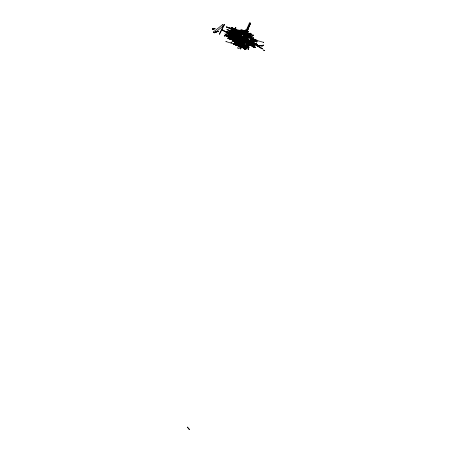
<?xml version="1.0" encoding="UTF-8"?>
<svg xmlns="http://www.w3.org/2000/svg" width="452" height="452" viewBox="0 0 452 452"><rect width="100%" height="100%" fill="white"/><g stroke="black" fill="none" stroke-linecap="round" stroke-linejoin="round"><path stroke-width="0.68" d="M233.074 41.087L237.373 42.657L233.074 41.087L233.142 40.799L237.373 42.657M237.306 42.799L237.373 42.511M246.007 43.878L246.3 42.81C246.854 43.714 245.69 44.03 246.295 43.906M246.018 41.42L246.317 40.053C246.843 40.912 245.758 41.669 246.306 41.448M246.261 43.974L246.3 42.81M246.278 41.516L246.317 40.053M234.639 44.047L234.678 42.697L239.487 44.703L239.453 46.053L234.639 44.047L234.678 42.697L239.487 44.703M238.481 41.448L234.724 40.087L234.825 37.471L237.955 38.606M239.769 41.217L239.814 39.929L239.317 39.612L237.741 40.477L238.272 40.736L239.848 39.872M240.385 48.85L240.532 46.607L240.927 46.771C241.198 49.765 239.899 49.257 240.566 46.629L241.295 45.725L241.006 45.59M240.741 48.991L240.927 46.771M243.074 41.821L244.04 42.754L242.724 41.092M243.487 39.974L243.131 39.832L243.487 39.974L243.651 38.64M239.413 43.234L239.662 40.234L240.085 40.234C240.153 44.799 238.848 43.906 239.724 40.092M239.775 43.375L240.085 40.234M245.521 46.985L245.685 45.759M246.583 46.596L246.323 49.087L245.436 48.155M243.555 41.595C243.329 41.064 245.199 42.46 243.571 41.46M247.984 49.161L248.323 46.398L248.747 46.398C248.956 49.262 247.498 50.799 248.301 46.946M248.346 49.308L248.747 46.398M246.815 40.409L246.86 40.222M247.012 39.002L247.368 36.685M240.639 42.59L241.023 42.657L240.639 42.59L241.922 38.392L242.278 38.618L241.922 38.392M241.515 39.369L242.577 39.652L241.515 39.369L240.871 40.578L241.944 40.799M246.606 35.352L247.086 32.629L252.018 34.668L251.538 37.392L246.622 35.307M236.3 35.442L236.724 35.409L236.3 35.442L236.526 34.312L233.334 32.753L236.831 34.81M236.667 35.561L236.893 34.437L236.475 34.465L236.893 34.437M239.639 39.996L239.916 38.669L241.487 39.171L241.215 40.505L239.639 39.996L241.215 40.505M234.176 40.454L237.905 42.087L234.249 40.171L239.085 42.409M238.984 42.946L238.345 45.867L237.193 45.347L237.905 42.087M252.979 40.211L256.939 41.567L251.736 39.499M240.859 37.618L242.328 36.555L242.645 36.827L240.859 37.618L242.328 36.555M241.215 37.731L242.679 36.669M246.877 46.545L247.374 44.488L247.137 46.652M232.153 34.714L230.927 34.222L232.192 34.555M235.543 27.747L234.317 31.985L234.684 32.126L235.91 27.883L235.543 27.747L234.373 31.843L237.074 33.561M243.21 45.262L244.176 41.765L248.939 44.172L247.973 47.675L243.232 45.223M248.979 42.369L249.261 41.381L248.979 42.369L253.956 44.341L254.216 43.398L249.238 41.42M250.544 39.211L254.877 40.974L254.527 42.245L250.188 40.482M239.746 38.629L240.125 37.392L240.487 37.539L240.102 38.782L239.746 38.629L240.102 38.782M239.543 34.68L238.3 34.182L239.294 30.86L240.532 31.363M245.114 31.713L245.656 29.934L247.176 30.572L246.634 32.358L245.114 31.713L246.662 32.295M237.695 35.646L241.074 36.38M237.741 35.798L237.741 35.493M241.029 36.228L241.023 36.533M241.023 42.657L242.306 38.465M238.769 45.968C240.131 39.951 239.939 45.81 238.413 45.816L239.283 43.098L239.645 43.251L241.006 41.256M230.571 39.335L231.921 35.267M231.571 27.956L231.763 27.589L241.882 32.493L241.69 32.855L231.605 27.854L237.294 30.612M231.763 27.589L237.419 30.448M241.69 32.855L238.56 31.228M241.882 32.493L238.684 31.058M230.729 39.386L232.085 35.318M236.955 35.957L238.498 36.533L236.955 35.957L237.769 34.544L239.289 35.177L237.769 34.544M241.487 39.171L239.893 38.731M245.882 45.816L246.837 43.081L246.131 45.934M187.269 427.377L187.439 427.14L189.252 429.4L187.36 427.117M239.001 32.42L232.927 31.041L239.617 32.736M239.656 32.9L233.017 31.058M246.436 38.092C244.334 36.697 245.137 37.968 246.764 38.861M254.888 41.33L256.894 41.929M251.77 39.816L256.917 41.957L253.668 40.708M248.408 37.228L248.905 35.844L248.656 37.352L248.442 37.16M240.453 30.945L240.487 30.651C250.222 33.759 233.571 28.815 243.56 31.843M241.278 46.957L242.046 44.019L241.029 46.923L242.035 46.07M240.187 31.256L240.385 30.877L243.148 32.29C243.08 33.346 239.617 31.578 240.385 30.877M242.95 32.663L243.148 32.29M253.47 43.974L255.431 44.725L255.561 44.381M235.458 29.917L230.865 28.097L230.983 27.838L240.17 31.47M232.582 35.674L235.029 33.307L235.328 33.606L232.938 35.821L232.582 35.674L235.029 33.307M232.938 35.821L232.639 35.522M237.741 40.477L239.374 39.46L239.905 39.725M238.272 40.736L239.379 40.013M243.747 38.674L243.329 38.68M244.481 37.324L244.063 37.324L244.504 37.335L244.153 37.166L244.498 37.273L243.939 38.369M256.42 40.07L256.465 40.358L251.097 38.674M242.199 33.832L239.148 32.584L241.108 29.453L245.306 31.222M240.294 31.99L240.458 31.6L243.47 32.866C241.848 33.736 237.119 30.109 243.334 33.211M243.3 33.256L243.47 32.866M244.12 39.239L243.781 39.177L244.216 39.188L243.899 39.138L245.391 35.804L242.566 42.46M244.639 39.477L245.967 36.058L244.894 39.584M245.272 33.527L243.775 32.832M244.956 30.928L243.747 32.894M252.798 44.104L262.471 46.454M228.141 37.652L238.289 40.262L228.141 37.652L234.887 39.138M228.254 37.81L228.198 37.505M235.91 27.883L235.486 27.894M235.226 38.669L233.266 38.414L232.401 37.68L235.04 37.957M234.684 32.126L237.091 33.499M233.266 38.414L234.599 38.522M237.34 30.566L242.362 30.719M242.125 30.533L242.306 30.866M227.91 38.16L227.853 38.448L238.453 42.07L238.509 41.782L227.91 38.16L238.447 41.929M227.853 38.448L238.515 41.923M234.724 40.087L238.498 41.409M245.509 34.832L244.436 37.476L250.577 23.425L250.222 23.272M242.826 42.567L244.187 39.177M241.741 45.997L243.43 42.55L241.995 46.11L241.029 46.923M240.82 40.844L240.854 41.143L239.633 40.522M246.826 32.216L246.464 32.069L246.826 32.216L245.696 34.346M238.136 36.228L238.272 35.889L241.424 37.267L238.272 35.889C239.498 37.742 244.651 38.81 238.176 36.188M241.249 37.652L241.424 37.267M230.452 31.143L234.967 29.001L230.452 31.143L234.085 29.533M234.831 28.928L234.831 29.34M227.39 36.296L227.441 36.002L238.012 39.787L227.39 36.296L238.012 39.787M238.006 39.635L237.955 39.929M247.091 41.974L247.916 40.714L247.351 42.087L247.125 41.906M248.114 39.505L248.301 39.053L248.368 39.618M241.34 32.877L233.147 30.086L239.487 31.968M233.175 30.244L233.209 29.939M244.922 37.482L246.295 34.205L245.153 37.629M247.775 32.968L247.515 32.832L247.775 32.968L245.939 36.132M236.436 35.103L234.616 33.787L236.452 35.064M239.294 30.86L240.515 31.403M246.487 35.166L246.69 34.691L249.108 35.838L248.905 36.318L246.487 35.166L248.905 36.318M251.465 41.002L251.758 41.313L251.465 41.002L251.142 41.443L251.82 41.166M255.781 44.211L252.6 42.906M252.561 43.177L255.866 44.194L248.651 41.657M236.893 35.872L229.622 31.979L236.486 35.375M249.21 37.296L251.51 36.979M254.877 40.974L250.527 39.256M248.894 43.409L251.306 44.528L248.894 43.409L251.21 41.075L253.606 42.239L251.21 41.075M241.085 43.748L241.447 43.906L241.17 43.612M234.887 44.03L243.221 30.934L243.515 31.239L235.243 44.189L234.887 44.03L243.221 30.934M235.243 44.189L243.577 31.092M246.103 36.42L245.679 36.409M246.176 35.329L248.532 36.002M249.075 39.991L251.448 40.618M241.227 30.725C244.927 32.855 245.238 32.708 241.057 31.024M240.707 45.601L241.509 43.759L241.148 43.607M246.3 34.408C249.555 35.279 255.058 38.465 246.357 34.29M243.916 45.155L244.809 43.155M253.956 41.765L253.679 42.087L253.826 41.748M227.616 36.087L231.639 37.55M227.627 36.228L227.678 35.945M231.627 37.409L231.577 37.691M245.391 35.804L245.651 35.911M251.216 42.635L253.386 47.234M253.137 47.155L251.244 42.561M256.6 44.601L257.211 44.601L258.239 46.635L257.691 46.488L256.6 44.601L257.148 44.742L258.239 46.635M257.691 46.488L256.663 44.454M212.378 29.097L214.711 28.419L214.954 28.753L212.378 29.097L214.954 28.753M212.683 29.29L215.016 28.612M228.141 34.273L237.532 35.646M228.316 34.465L228.203 34.126M231.17 31.623L239.803 34.516M231.215 31.776L231.238 31.476M239.758 34.363L239.741 34.663M240.125 37.392L240.487 37.539M240.464 46.392L240.046 46.381L246.334 32.188L246.69 32.346L240.413 46.612L239.306 46.127L245.492 31.99L246.888 32.64L245.436 35.906L246.634 32.527M240.413 46.612L246.6 32.482L245.854 32.143L239.679 46.217L240.074 46.386L250.368 22.933L249.617 22.6L246.204 30.374M247.334 38.702L249.922 36.386M249.114 40.296L244.764 38.895L244.826 38.606L252.532 42.183M263.459 50.11L264.731 50.477M263.527 50.274L263.522 49.963M264.663 50.313L264.669 50.624M213.31 32.069L214.762 32.81L213.31 32.069L222.418 24.753L223.842 25.555L222.418 24.753M222.265 29.934C227.068 31.623 224.644 32.747 222.531 29.753M224.836 33.877L235.142 38.516M237.289 34.199L237.147 34.454L226.932 29.668L227.073 29.414L237.289 34.199L237.046 34.561M225.322 35.685L225.373 35.397L235.842 39.414L225.322 35.685L235.842 39.414M230.011 28.386L230.334 28.244L237.515 34.103L230.011 28.386L230.334 28.244M228.752 34.606L237.39 37.584M236 38.81C235.594 39.703 238.526 39.742 236 38.81L235.831 39.347L228.797 35.081L228.944 34.731L236.068 39.002L235.78 39.556M225.972 41.584L233.373 43.765M231.69 28.702L239.029 31.199L239.232 31.866L231.865 29.431L231.69 28.702L239.057 31.137L239.232 31.866M226.045 41.754L226.034 41.443M231.865 29.431L239.255 31.804M229.605 37.33L229.836 36.985L229.605 37.33L238.594 42.115M235.08 38.663L235.243 38.126L236.21 38.414M237.255 34.098L237.577 33.956M235.452 38.471L236.277 38.273M233.294 43.601L233.311 43.912M233.464 44.126L237.786 45.505L237.746 45.799L233.464 44.126L237.746 45.799M233.486 44.279L233.526 43.985M234.119 43.872L238.147 44.607M234.283 44.064L234.181 43.731M237.362 37.437L237.328 37.731M240.583 35.99L243.351 33.386L243.634 33.702L240.927 36.166L240.583 35.99L243.351 33.386M240.927 36.166L243.696 33.561M238.825 41.77L238.667 42.121L229.678 37.335M237.984 44.415L238.08 44.748M246.713 30.855L246.566 31.194L244.396 31.194L244.549 30.86L245.916 30.798M239.283 43.098L239.583 43.398M244.515 31.278L244.549 30.86M241.56 38.121L242.458 36.669L242.752 36.974L241.91 38.284L241.56 38.121L242.458 36.669M238.413 45.816L238.837 45.821M241.91 38.284L242.814 36.832M245.656 29.934L247.154 30.634M238.82 46.07L240.289 46.822L238.82 46.07L237.532 48.014L239.029 48.703L240.317 46.765M240.391 43.624L241.238 41.686M242.34 39.177L244.6 34.03M246.538 32.081L246.916 31.216M246.956 31.12L247.34 30.25M247.611 29.634L248.221 28.239L247.662 29.657M246.589 32.103L247.391 30.273M240.859 45.573L242.95 40.804M242.521 42.352L240.978 45.663M244.961 37.567L243.684 40.46L245.216 37.68M247.323 32.781L247.679 32.939L247.323 32.781L248.035 31.267L248.329 31.572L248.035 31.267M243.04 42.674L243.735 41.787L243.295 42.787L243.074 42.601M243.956 40.584L244.509 39.324L244.21 40.697M242.029 47.059L243.249 47.607M244.837 40.985L245.476 39.646M245.99 38.578L246.199 38.137M247.623 36.793L247.334 36.759M248.301 39.053L248.555 39.166M247.662 40.601L247.916 40.714M247.374 44.488L247.634 44.59M251.476 40.522L253.239 37.798L253.459 37.991L253.239 37.798M251.809 43.335L252.182 43.239L252.719 44.002L251.809 43.335L252.719 44.002M252.414 43.957L251.871 43.194M253.951 44.951L254.216 44.624L254.962 45.256C254.583 46.279 253.244 43.872 254.815 45.595M254.064 44.963L254.216 44.624C252.792 43.895 252.007 45.172 252.165 44.471M253.922 45.223L254.555 45.29L254.662 47.036L254.092 46.827L253.922 45.223L254.493 45.432L254.662 47.036M254.092 46.827L253.99 45.081M254.696 45.584L254.962 45.256M258.889 46.935C264.68 48.98 262.702 50.325 259.115 46.725M240.724 39.262L240.611 38.646L232.04 35.635L240.588 38.708L240.701 39.324M232.158 36.256L240.068 39.03L232.158 36.256L232.068 35.578M231.017 42.81L233.531 40.68M231.164 42.883L231.164 42.471M233.385 40.607L233.385 41.019M234.995 37.533L238.922 39.025L235.063 37.386M236.888 34.538L240.052 35.9L236.888 34.538L237.063 34.154L240.204 35.567L237.063 34.154M240.029 35.951L240.204 35.567M243.391 33.516L243.747 33.674L243.391 33.516L244.475 31.38L244.769 31.685L244.475 31.38M245.436 35.906L246.888 32.64M248.815 47.279L249.193 47.686M235.741 34.764L236.729 34.697L235.741 34.764L236.865 35.516M235.04 38.465L235.04 37.522L235.04 38.465L239.893 40.448L239.91 37.002L235.017 35.103L239.91 37.002M235.944 37.725C235.074 36.601 240.227 40.07 239.662 38.397L236.492 37.493M237.215 34.629L237.351 34.324L237.215 34.629L241.108 36.363L237.842 34.719M238.227 34.51L239.323 32.928L244.108 35.149L239.323 32.928M238.566 37.725L235.04 36.267L238.566 37.725L238.588 38.934L235.017 37.561M239.662 38.397L239.746 38.804M238.102 35.849L242.295 37.787L238.119 35.804M245.492 31.99L246.577 32.538M239.306 46.127L240.441 46.556M245.289 38.669L246.815 35.397L251.685 37.623L250.176 40.844L245.289 38.669L250.199 40.804L251.707 37.578M246.08 36.798L247.238 34.827L252.103 37.053L250.945 39.025L246.097 36.753L248.532 37.872M246.815 35.397L251.685 37.623M240.402 36.646L241.317 36.742L240.402 36.646L240.775 36.691M239.424 46.104L245.82 31.962L246.114 32.267L239.78 46.262L239.424 46.104L239.848 46.121M241.108 43.754L241.526 43.771M242.391 41.019L242.684 41.324L242.328 41.16M246.402 34.375L247.261 32.719L247.521 32.849L246.656 34.493M243.176 42.437L243.43 42.55M240.001 44.285L239.667 44.104C240.504 43.228 245.018 41.335 241.82 43.268M244.521 45.273L246.108 49.053L244.769 45.358M252.956 34.968L253.239 35.284L252.956 34.968L251.278 36.652L251.685 36.68M252.448 39.239L263.618 42.369M252.561 39.409L252.51 39.092M257.674 45.821L263.663 45.194M257.883 45.963L263.697 45.121M263.505 42.2L263.55 42.511M235.786 29.674L240.718 30.42M240.481 30.244L240.65 30.572M242.605 40.72C243.204 38.782 243.916 40.256 242.73 41.341L242.374 41.177M242.73 41.341L242.441 41.036M242.583 40.793L242.933 40.957M243.481 41.669L243.735 41.787M253.77 42.765L249.397 40.838M248.707 40.855L253.849 42.742L249.329 40.985M254.674 41.833L254.996 41.68L254.674 41.833L250.883 38.708M249.866 34.177C239.684 29.312 258.815 38.849 247.397 33.273M236.978 31.284L226.593 26.979L236.39 30.747M242.046 44.019L242.3 44.132M244.826 38.606L249.007 40.409M248.024 43.708L244.306 41.94L245.12 40.855C246.526 40.725 243.165 43.754 245.233 40.912L248.634 42.556L249.713 40.522L245.47 38.539M249.007 40.268L248.939 40.409M248.611 42.29L248.837 42.081L248.611 42.29L245.108 40.188L248.775 42.222M247.962 43.821L243.114 41.55L244.865 38.25M246.3 34.041L246.425 33.781L246.3 34.041L250.481 35.838L246.357 33.923M241.622 44.855L246.47 47.11L241.622 44.855L240.628 46.573L245.442 48.912L246.47 47.11M245.6 33.798C246.577 33.747 246.108 34.442 247.73 35.149M256.634 41.126L256.883 40.94L256.634 41.126L247.916 35.516M241.232 45.776L242.775 42.465M242.289 44.273L243.854 41.618L244.99 42.347M247.21 46.505L247.589 46.878M247.34 46.799L247.244 46.432M244.007 39.341L244.136 39.092L244.007 39.341L255.335 44.788L255.465 44.539L248.543 41.211M243.345 41.657L243.504 41.324L252.967 44.725L243.487 41.256L243.345 41.657L252.809 45.059L252.95 44.658M225.367 31.821L225.514 31.561L235.78 36.657L235.633 36.917L225.367 31.821L225.514 31.561M241.464 43.917L242.752 41.177M241.786 44.878L241.475 44.821L244.442 47.839L241.916 45.313L242.809 46.279M247.679 32.939L248.391 31.425M240.475 46.353L245.244 49.353L245.476 49.144L242.498 47.262M245.091 41.098L245.73 39.759M246.244 38.691L246.453 38.25M245.018 48.839C246.193 48.805 240.763 46.55 240.741 45.816M245.029 40.872L252.945 45.047L253.143 44.675L248.272 42.104M252.945 45.047L253.143 44.675L248.233 42.149M240.927 45.381L241.085 45.047L240.537 45.33M246.69 34.691L249.108 35.838M244.826 49.46C245.775 49.375 242.408 47.929 242.142 46.725M253.03 43.878L252.47 43.652L252.532 45.353L253.092 45.579L253.097 43.737L252.538 43.511L252.578 44.641M253.092 45.579L253.114 44.302M243.747 41.714L243.91 41.381M251.826 45.064L248.453 45.714M246.848 43.302L254.922 47.443L255.114 47.064L244.56 41.652M246.837 43.081L247.086 43.2M252.945 45.505L253.357 45.471L254.256 47.511L252.945 45.505L254.256 47.511M253.911 47.398L253.013 45.358M255.064 47.652L248.894 44.409L255.024 47.692L255.222 47.319L249.058 44.081M239.453 46.053L234.656 44.002M243.854 39.002L244.594 37.42L244.018 39.002L243.831 38.629M234.079 41.607L234.215 41.358L238.328 43.454L238.187 43.703L234.079 41.607L234.215 41.358M241.317 44.2L241.741 44.217L241.317 44.2L241.441 45.234M218.406 31.38L214.299 32.544L218.406 31.38L215.61 31.996M214.299 32.544L218.096 31.171M237.193 45.347L238.368 45.827M245.877 36.115L247.521 32.849M219.322 33.906L224.164 24.391L224.497 24.6L219.655 34.109L219.322 33.906L219.655 34.109M235.3 40.957L235.142 41.352L239.345 43.008L239.503 42.618L235.3 40.957L239.503 42.618M235.871 40.318L238.43 44.03L237.068 43.765L234.481 40.115L235.871 40.318L238.085 43.454M248.905 35.844L249.154 35.968M240.758 46.793L241.295 45.725M244.306 41.94L244.651 42.126M253.289 43.488L256.324 43.72L256.606 44.183L253.289 43.488L256.606 44.183M253.645 43.81L256.679 44.042M233.52 28.612L233.255 28.278L233.52 28.612L224.604 36.092L224.271 35.9L224.678 35.951L232.017 29.792M226.893 31.544L227.079 31.318L236.628 37.12L226.893 31.544L227.079 31.318M243.747 33.674L244.831 31.538M240.334 37.906L241.249 37.38L240.357 37.866M242.549 36.685L242.927 36.482M244.911 42.07L249.532 44.72L248.137 46.093L243.515 43.443L244.911 42.07L249.532 44.72M245.86 41.115L246.148 40.827M248.137 46.093L249.555 44.68M250.459 43.81L250.77 43.477L250.459 43.81L246.413 41.488L250.481 43.765M228.842 30.838L229.175 30.742L235.95 36.702L228.842 30.838L235.95 36.702M235.695 36.657L236.023 36.561M248.939 44.172L244.153 41.804M242.566 44.121L245.741 42.652L242.566 44.121L245.555 42.431M238.498 36.533L239.311 35.12M239.566 45.33L240.876 43.754L239.47 42.889L240.843 43.81M242.538 44.392L244.103 41.742L243.82 41.691L245.024 42.302M241.001 33.471L243.244 34.793L244.023 33.719L241.826 32.318L241.001 33.471L243.244 34.793M239.543 36.849L242.464 38.635L239.729 36.64M245.611 31.945L244.029 34.584L245.594 31.99M238.95 40.324L241.119 41.759L238.95 40.324L237.78 41.674L239.978 43.07L241.148 41.72M255.284 44.364C255.583 45.104 254.843 43.861 256.126 44.578L256.244 44.934L255.408 44.72L244.069 39.234M256.126 44.578L256.244 44.934M224.164 24.391L224.497 24.6M251.73 40.635L253.493 37.917M244.001 32.448L244.165 32.154M230.328 31.38L232.243 33.29M231.949 33.12L230.418 31.239M235.187 40.578L234.498 41.595L235.701 42.132M250.69 34.442L250.606 33.171L251.109 34.493M251.024 34.623L250.933 33.352M242.295 37.787L244.108 35.149M240.458 31.6L243.436 32.911M227.073 29.414L237.227 34.346M255.114 47.064L244.532 41.697M254.922 47.443L246.261 42.94M238.159 44.471L239.47 42.889M255.222 47.319L249.024 44.121M252.058 44.59L254.408 44.923L252.962 44.923M251.306 44.528L253.623 42.194M251.623 36.821L253.301 35.143M234.43 34.341L235.385 33.459M242.882 41.883L242.583 41.697M224.271 35.9L232.729 28.719M243.165 41.697L246.035 42.234L242.865 41.821M214.762 32.81L223.87 25.493M240.34 43.618L242.769 42.262M241.888 43.126L243.103 42.448M230.593 31.222L233.622 29.877M248.001 45.98L252.035 45.206M236.023 44.008L239.272 46.607M234.599 33.827L239.193 33.42M244.475 38.934L246.425 39.991M244.396 31.194L246.566 31.194M245.12 37.578L245.052 37.725M234.769 31.99L233.407 31.956L236.311 33.838M253.069 44.804L254.408 44.923M232.401 37.68L235.017 38.019M236.984 38.273L238.289 38.443M245.826 41.923L243.289 41.595L252.809 45.059M242.108 41.838L245.278 42.251M252.476 43.81L252.781 43.855M245.99 39.025L247.583 39.273M233.633 37.855L234.978 38.109M233.577 38.002L234.921 38.256M244.894 41.872L246.159 42.16L244.86 41.906M228.316 37.663L235.006 39.296M255.199 44.499L256.335 44.799M251.205 38.821L256.527 40.211M250.374 38.652L256.363 40.217M251.148 38.968L256.465 40.358M257.759 46.347L258.301 46.494M239.729 40.68L240.916 40.996M240.758 40.991L236.616 39.878L240.854 41.143M235.791 37.459L239.809 38.663M241.125 30.973L243.611 31.696M189.343 429.14L189.252 429.4M230.927 34.222L232.029 34.578M233.238 30.098L239.52 32.126M233.147 30.086L241.311 32.719M253.979 47.257L254.323 47.37M242.295 36.708L242.645 36.827M240.893 37.459L241.244 37.578M256.996 41.414L251.707 39.606L256.962 41.46M233.548 44.132L237.808 45.658M254.16 46.68L254.725 46.889M236.351 37.753L238.311 38.499M250.883 42.929L248.272 41.929L250.86 42.98M254.143 44.177L255.448 44.675M239.662 40.234L240.023 40.375M239.475 43.093L239.837 43.234M240.504 46.776L240.865 46.918M240.447 48.709L240.809 48.844M230.915 27.951L241.43 32.132L238.735 31.211M243.227 38.64L243.588 38.787M248.323 46.398L248.685 46.539M248.052 49.019L248.408 49.161M241.775 31.86L243.639 32.606M241.758 31.9L243.622 32.646M226.667 26.967L237.046 31.143M226.593 26.979L236.972 31.154M249.001 42.324L253.956 44.341M239.164 32.538L241.605 33.538M234.972 33.459L235.328 33.606M250.001 23.764L250.363 23.922M249.741 24.363L250.12 24.464M249.284 25.402L249.645 25.561M249.261 25.453L249.623 25.611M249.046 25.945L249.402 26.103L249.024 25.996M248.905 26.261L249.267 26.419M248.775 26.561L249.137 26.719M248.301 27.645L248.656 27.798M247.47 27.487L248.606 27.917M248.063 28.188L248.43 28.312M248.029 28.267L248.385 28.419M248.007 28.318L248.363 28.47M247.86 28.651L248.193 28.86L247.832 28.708M247.775 28.843L248.131 29.001M247.617 29.199L247.978 29.352L247.594 29.25M247.464 29.549L247.843 29.657M247.38 29.742L247.736 29.9M247.357 29.792L247.702 29.979M247.329 29.86L247.685 30.018M247.261 30.007L247.623 30.165M247.221 30.098L247.583 30.244M247.171 30.216L247.532 30.363M247.012 30.583L247.368 30.742M246.99 30.634L247.346 30.792M246.956 30.713L247.289 30.917M246.476 31.804L246.832 31.956L246.453 31.855M246.351 32.081L246.713 32.239M245.877 33.171L246.233 33.329M245.837 33.256L246.193 33.408M245.656 33.663L246.018 33.821M245.622 33.747L245.995 33.872M245.498 34.024L245.86 34.182M244.758 35.708L245.097 35.917M244.283 36.798L244.639 36.957M244.261 36.855L244.617 37.007M243.899 37.669L244.255 37.827M243.877 37.719L244.233 37.878M243.481 38.623L243.837 38.782L243.622 39.279L243.261 39.121M243.244 39.171L243.6 39.33M243.069 39.561L243.425 39.719M242.408 41.07L242.764 41.228M241.95 42.109L242.306 42.268M241.927 42.16L242.283 42.319M241.713 42.657L242.069 42.816M241.69 42.708L242.046 42.867M241.447 43.251L241.831 43.358M241.3 43.595L241.656 43.754M241.255 43.697L241.611 43.855M241.396 44.347L241.035 44.189L241.374 44.398M240.797 44.737L241.153 44.895M240.775 44.788L241.131 44.946M239.537 39.962L241.323 40.81M245.758 32.109L246.114 32.267M243.159 31.075L243.515 31.239M234.95 43.884L235.306 44.047M247.849 35.103L250.278 36.216M243.069 39.81L243.419 39.974M242.396 36.81L242.752 36.974M241.622 37.974L241.978 38.137M237.797 40.324L238.328 40.59M239.6 35.889L240.859 36.516L239.503 35.962M225.435 31.68L235.712 36.798M243.289 33.533L243.634 33.702M240.317 30.905L243.08 32.318M240.261 31.228L243.023 32.634M229.622 31.979L236.345 35.409M229.701 32.098L237.65 36.149M234.147 41.465L238.255 43.595M245.074 40.833L252.984 45.002M229.757 36.974L238.227 41.448M233.334 32.753L236.882 34.657M233.498 32.894L237.046 34.798M246.385 40.703L246.724 40.883M250.515 33.301L250.849 33.482M250.956 36.154L251.284 36.335M242.701 42.409L243.035 42.59M235.854 38.878L236.995 39.544M232.045 32.985L232.339 33.154M246.707 41.2L250.753 43.516M258.951 46.788L262.561 48.918M240.108 36.736L241.227 37.426M212.44 28.951L212.745 29.143M240.543 46.211L245.413 49.285M250.493 36.821L256.883 40.94M249.261 36.216L256.821 41.081M222.327 29.792L225.062 31.583M218.022 31.312L218.333 31.521M239.645 36.776L242.464 38.635M249.911 40.607L251.052 41.364M249.843 40.753L250.984 41.511M249.617 40.748L250.764 41.505M246.046 33.838L247.21 34.618M247.922 35.103L249.673 36.267M238.413 35.827L240.097 36.957M238.385 35.889L240.068 37.019M235.769 34.702L236.893 35.454M240.956 45.805L245.233 48.827M230.074 28.244L237.515 34.103M238.255 45.601L239.34 46.466M235.865 43.906L239.119 46.505M251.205 38.556L254.996 41.68M250.945 38.567L254.928 41.821M254.097 44.618L254.843 45.251M228.921 30.696L235.769 36.516M253.363 43.347L253.719 43.669M250.493 38.454L251.979 39.872M250.86 38.912L251.849 39.855M250.843 39.267L253.809 42.104M250.713 39.251L253.679 42.087M242.6 41.194L244.046 42.59M242.266 46.748L244.956 49.477M243.628 41.511L244.515 42.437M243.967 43.307L243.04 42.403L243.933 43.335M241.854 44.737L242.741 45.72M245.769 41.115L246.967 42.629M245.317 40.753L246.911 42.776M245.374 41.194L246.17 42.206M245.221 37.25L245.159 37.403M242.73 41.821L243.769 43.403L242.696 41.855M245.702 42.025L245.916 42.335M250.702 39.493L251.431 40.663M232.978 30.894L232.966 31.205M247.063 41.584L247.255 42.833M246.894 41.104L247.187 42.974M246.707 41.448L246.899 42.697M246.639 41.59L246.832 42.838M250.606 33.171L250.781 34.312M241.391 44.053L241.583 45.601M243.995 38.629L244.018 39.002M238.509 41.782L238.453 42.07M246.611 34.99L246.611 34.99M238.074 33.94L238.458 33.736L238.074 33.94M239.916 33.12L239.696 33.527L240.052 33.685L240.272 33.278L239.916 33.12M241.47 36.572L242.215 37.177L241.47 36.572M244.498 40.686L243.82 40.511L244.498 40.686M244.142 41.036L243.458 40.855L244.142 41.036"/></g></svg>
